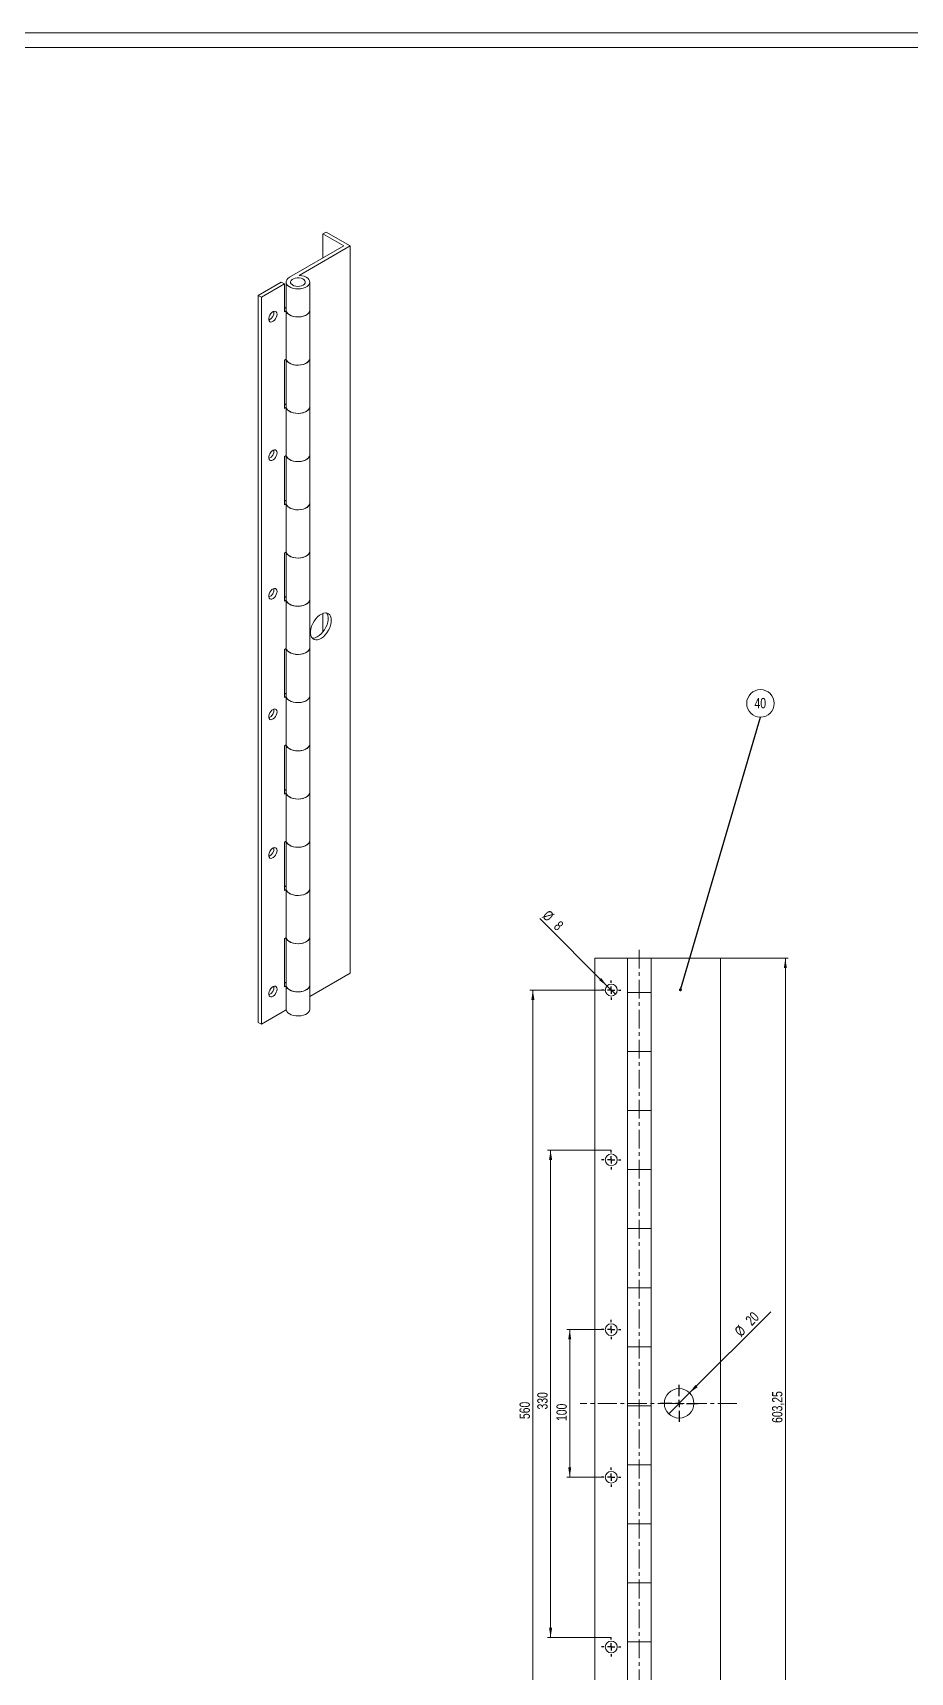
# Model space of a CAD drawing. Header units: millimetres. Extents: x 0 to 2378, y 0 to 1682.
# Drawn here: x 594 to 1189, y 571 to 1682 of the extents above; entities that cross this region are included whole.
import ezdxf

# ---------------------------------------------------------------- set-up
doc = ezdxf.new("R2010")
doc.units = ezdxf.units.MM
doc.header["$LTSCALE"] = 2
doc.header["$PDSIZE"] = -1
doc.linetypes.add('CENTER', pattern=[10.16, 6.35, -1.27, 1.27, -1.27])
for name, color, linetype in [('MC-MITTE', 1, 'CENTER'), ('RAHMEN', 7, 'Continuous'), ('SLD-0', 7, 'Continuous')]:
    doc.layers.add(name, color=color, linetype=linetype)
doc.layers.add('MC_BEM', color=92, linetype='Continuous', lineweight=15)
doc.styles.add('SLDTEXTSTYLE1', font='TXT', dxfattribs={"width": 0.75})
doc.dimstyles.new('SLDDIMSTYLE0', dxfattribs={"dimtxt": 0, "dimasz": 2.032, "dimexe": 0, "dimexo": 0.0625, "dimgap": 0, "dimtad": 0, "dimtih": 1, "dimtoh": 1, "dimdec": 0, "dimrnd": 1e-09, "dimzin": 0, "dimdsep": 46, "dimtxsty": 'Standard', "dimblk1": 'DOT', "dimblk2": 'DOT', "dimsah": 1, "dimcen": 0.09, "dimadec": 0, "dimazin": 0, "dimtfac": 2.032, "dimtdec": 0, "dimtofl": 0, "dimtmove": 0, "dimatfit": 3, "dimldrblk": 'DOT', "dimfxl": 0, "dimfrac": 2, "dimtolj": 1, "dimtzin": 0, "dimarcsym": 0})
doc.dimstyles.new('SLDDIMSTYLE1', dxfattribs={"dimtxt": 7, "dimasz": 6.604, "dimexe": 0, "dimexo": 0.0625, "dimgap": 1.75, "dimtad": 1, "dimrnd": 1e-09, "dimzin": 12, "dimdsep": 46, "dimtxsty": 'SLDTEXTSTYLE1', "dimsah": 1, "dimcen": 0.09, "dimadec": 0, "dimazin": 3, "dimtfac": 1, "dimtofl": 0, "dimtmove": 0, "dimatfit": 3, "dimfxl": 0, "dimfrac": 2, "dimtolj": 1, "dimtzin": 12, "dimarcsym": 0})
doc.dimstyles.new('SLDDIMSTYLE2', dxfattribs={"dimtxt": 7, "dimasz": 6.604, "dimexe": 0, "dimexo": 0.0625, "dimgap": 1.75, "dimtad": 1, "dimrnd": 1e-09, "dimzin": 12, "dimdsep": 46, "dimtxsty": 'SLDTEXTSTYLE1', "dimblk1": 'NONE', "dimsah": 1, "dimcen": 0, "dimadec": 0, "dimazin": 3, "dimtfac": 1, "dimtmove": 0, "dimatfit": 3, "dimldrblk": 'NONE', "dimfxl": 0, "dimfrac": 2, "dimtolj": 1, "dimtzin": 12, "dimarcsym": 0})

# ---------------------------------------------------------------- blocks, each defined once
blk = doc.blocks.new('_D_2')
at = {"layer": 'MC_BEM'}
for p, q in [((982.4, 1033.4), (931.3, 1033.4)), ((933.3, 473.4), (933.3, 1033.4)), ((982.4, 473.4), (931.3, 473.4))]:
    blk.add_line(p, q, dxfattribs=at)
for points in [[(933.3, 1033.4), (932.3, 1026.8), (934.4, 1026.8)], [(933.3, 473.4), (934.4, 480), (932.3, 480)]]:
    blk.add_solid(points, dxfattribs=at)
at = {"layer": 'MC_BEM', "insert": (924.3, 742.8, 0.1), "char_height": 7, "attachment_point": 1, "rotation": 90, "style": 'SLDTEXTSTYLE1'}
blk.add_mtext('560', dxfattribs=at)
blk = doc.blocks.new('_D_3')
at = {"layer": 'MC_BEM'}
for p, q in [((1060.4, 1055), (1106.4, 1055)), ((1104.4, 451.8), (1104.4, 1055)), ((1060.4, 451.8), (1106.4, 451.8))]:
    blk.add_line(p, q, dxfattribs=at)
for points in [[(1104.4, 1055), (1103.4, 1048.4), (1105.4, 1048.4)], [(1104.4, 451.8), (1105.4, 458.4), (1103.4, 458.4)]]:
    blk.add_solid(points, dxfattribs=at)
at = {"layer": 'MC_BEM', "insert": (1095.4, 740.2, 14.6), "char_height": 7, "attachment_point": 1, "rotation": 90, "style": 'SLDTEXTSTYLE1'}
blk.add_mtext('603,25', dxfattribs=at)
blk = doc.blocks.new('_D_4')
at = {"layer": 'MC_BEM'}
for q in [(1094.5, 815.5), (1025.4, 746.3)]:
    blk.add_line((1039.5, 760.5), q, dxfattribs=at)
blk.add_solid([(1039.5, 760.5), (1044.9, 764.4), (1043.4, 765.9)], dxfattribs=at)
at = {"layer": 'MC_BEM', "char_height": 7, "attachment_point": 1, "rotation": 45, "style": 'SLDTEXTSTYLE1'}
for s, insert in [('20', (1076.7, 810.6, 14.6)), ('%%c', (1069.3, 803.1, 14.6))]:
    blk.add_mtext(s, dxfattribs=dict(at, insert=insert))
blk = doc.blocks.new('_NONE')
blk = doc.blocks.new('_D_5')
at = {"layer": 'MC_BEM'}
for q in [(938, 1081.9), (989.3, 1030.6)]:
    blk.add_line((983.6, 1036.2), q, dxfattribs=at)
blk.add_solid([(983.6, 1036.2), (979.6, 1041.6), (978.2, 1040.2)], dxfattribs=at)
at = {"layer": 'MC_BEM', "char_height": 7, "attachment_point": 1, "rotation": 315, "style": 'SLDTEXTSTYLE1'}
for s, insert in [('%%c', (944.3, 1088.2, 14.6)), ('8', (951.9, 1080.9, 14.6))]:
    blk.add_mtext(s, dxfattribs=dict(at, insert=insert))
blk = doc.blocks.new('_D_6')
at = {"layer": 'MC_BEM'}
for p, q in [((979.9, 803.4), (956.3, 803.4)), ((958.3, 703.4), (958.3, 803.4)), ((979.9, 703.4), (956.3, 703.4))]:
    blk.add_line(p, q, dxfattribs=at)
for points in [[(958.3, 803.4), (957.3, 796.8), (959.3, 796.8)], [(958.3, 703.4), (959.3, 710), (957.3, 710)]]:
    blk.add_solid(points, dxfattribs=at)
at = {"layer": 'MC_BEM', "insert": (949.3, 741.5, 14.6), "char_height": 7, "attachment_point": 1, "rotation": 90, "style": 'SLDTEXTSTYLE1'}
blk.add_mtext('100', dxfattribs=at)
blk = doc.blocks.new('_D_7')
at = {"layer": 'MC_BEM'}
for p, q in [((986.4, 924.9), (943.3, 924.9)), ((945.3, 594.9), (945.3, 924.9)), ((986.4, 594.9), (943.3, 594.9))]:
    blk.add_line(p, q, dxfattribs=at)
for points in [[(945.3, 924.9), (944.3, 918.3), (946.4, 918.3)], [(945.3, 594.9), (946.4, 601.5), (944.3, 601.5)]]:
    blk.add_solid(points, dxfattribs=at)
at = {"layer": 'MC_BEM', "insert": (936.3, 749.3, 14.6), "char_height": 7, "attachment_point": 1, "rotation": 90, "style": 'SLDTEXTSTYLE1'}
blk.add_mtext('330', dxfattribs=at)
blk = doc.blocks.new('SW_NOTE_4')
at = {"layer": 'MC_BEM', "color": 0}
blk.add_circle((0, 9.3), 9.33, dxfattribs=at)
at = {"layer": 'MC_BEM', "color": 0, "insert": (-0.1, 13), "char_height": 7, "attachment_point": 2, "style": 'SLDTEXTSTYLE1'}
blk.add_mtext('40', dxfattribs=at)
blk = doc.blocks.new('_DOT')
at = {"color": 0, "linetype": 'ByBlock', "lineweight": -2}
blk.add_line((-0.5, 0), (-1, 0), dxfattribs=at)
at = {"color": 0, "linetype": 'ByBlock', "const_width": 0.5}
blk.add_lwpolyline([(-0.25, 0, 1), (0.25, 0, 1)], format="xyb", close=True, dxfattribs=at)
blk = doc.blocks.new('SW_CENTERMARKSYMBOL_0')
at = {"layer": 'MC-MITTE', "color": 0}
for p, q in [((0, 5), (0, 12.5)), ((-5, 0), (-12.8, 0)), ((0, 0), (-2.5, 0)), ((0, 0), (0, 2.5)), ((0, 0), (0, -2.5)), ((0, 0), (2.5, 0)), ((5, 0), (12.5, 0)), ((0, -5), (0, -12.5))]:
    blk.add_line(p, q, dxfattribs=at)
blk = doc.blocks.new('SW_CENTERMARKSYMBOL_1')
at = {"layer": 'MC-MITTE', "color": 0}
for p, q in [((-5, 0), (-6.5, 0)), ((0, 0), (-2.5, 0)), ((0, 5), (0, 6.5)), ((0, 0), (0, 2.5)), ((0, 0), (0, -2.5)), ((0, 0), (2.5, 0)), ((5, 0), (6.5, 0)), ((0, -5), (0, -6.5))]:
    blk.add_line(p, q, dxfattribs=at)
blk = doc.blocks.new('SW_CENTERMARKSYMBOL_2')
at = {"layer": 'MC-MITTE', "color": 0}
for p, q in [((-5, 0), (-6.5, 0)), ((0, 0), (-2.5, 0)), ((0, 5), (0, 6.5)), ((0, 0), (0, 2.5)), ((0, 0), (0, -2.5)), ((0, 0), (2.5, 0)), ((5, 0), (6.5, 0)), ((0, -5), (0, -6.5))]:
    blk.add_line(p, q, dxfattribs=at)
blk = doc.blocks.new('SW_CENTERMARKSYMBOL_3')
at = {"layer": 'MC-MITTE', "color": 0}
for p, q in [((-5, 0), (-6.5, 0)), ((0, 0), (-2.5, 0)), ((0, 5), (0, 6.5)), ((0, 0), (0, 2.5)), ((0, 0), (0, -2.5)), ((0, 0), (2.5, 0)), ((5, 0), (6.5, 0)), ((0, -5), (0, -6.5))]:
    blk.add_line(p, q, dxfattribs=at)
blk = doc.blocks.new('SW_CENTERMARKSYMBOL_4')
at = {"layer": 'MC-MITTE', "color": 0}
for p, q in [((-5, 0), (-6.5, 0)), ((0, 0), (-2.5, 0)), ((0, 5), (0, 6.5)), ((0, 0), (0, 2.5)), ((0, 0), (0, -2.5)), ((0, 0), (2.5, 0)), ((5, 0), (6.5, 0)), ((0, -5), (0, -6.5))]:
    blk.add_line(p, q, dxfattribs=at)
blk = doc.blocks.new('SW_CENTERMARKSYMBOL_5')
at = {"layer": 'MC-MITTE', "color": 0}
for p, q in [((-5, 0), (-6.5, 0)), ((0, 0), (-2.5, 0)), ((0, 5), (0, 6.5)), ((0, 0), (0, 2.5)), ((0, 0), (0, -2.5)), ((0, 0), (2.5, 0)), ((5, 0), (6.5, 0)), ((0, -5), (0, -6.5))]:
    blk.add_line(p, q, dxfattribs=at)

msp = doc.modelspace()

# ---------------------------------------------------------------- linework, layer by layer
at = {"color": 7, "linetype": 'Continuous', "lineweight": 15}
for p, q in [((791.118, 1545.728), (793.239, 1546.953)), ((791.118, 1545.728), (805.26, 1537.564)), ((791.118, 1529.4), (791.118, 1545.728)), ((793.239, 1546.953), (809.503, 1537.564)), ((768.491, 1516.337), (805.26, 1537.564)), ((809.503, 1537.564), (775.028, 1517.662)), ((809.503, 1044.986), (809.503, 1537.564)), ((747.277, 1504.091), (762.834, 1513.072)), ((764.955, 1511.847), (749.399, 1502.867)), ((762.834, 1513.072), (764.955, 1511.847)), ((764.955, 1511.847), (764.955, 1492.862)), ((766.148, 1513.072), (766.148, 1494.087)), ((782.148, 1494.087), (782.148, 1513.072)), ((749.399, 1502.867), (747.277, 1504.091)), ((747.277, 1504.091), (747.277, 1011.513)), ((749.399, 1010.288), (749.399, 1502.867)), ((766.148, 1496), (764.955, 1495.312)), ((764.955, 1492.862), (766.196, 1493.579)), ((766.196, 1460.917), (766.196, 1493.579)), ((782.148, 1461.425), (782.148, 1494.087)), ((766.196, 1460.917), (764.955, 1460.201)), ((764.955, 1460.201), (764.955, 1427.539)), ((766.148, 1460.889), (766.148, 1428.764)), ((782.148, 1428.764), (782.148, 1461.425)), ((766.148, 1430.677), (764.955, 1429.988)), ((764.955, 1427.539), (766.196, 1428.256)), ((766.196, 1395.594), (766.196, 1428.256)), ((782.148, 1396.102), (782.148, 1428.764)), ((766.196, 1395.594), (764.955, 1394.878)), ((764.955, 1394.878), (764.955, 1362.216)), ((766.148, 1395.566), (766.148, 1363.441)), ((782.148, 1363.441), (782.148, 1396.102)), ((766.148, 1365.354), (764.955, 1364.665)), ((764.955, 1362.216), (766.196, 1362.932)), ((766.196, 1330.271), (766.196, 1362.932)), ((782.148, 1330.779), (782.148, 1363.441)), ((766.196, 1330.271), (764.955, 1329.554)), ((764.955, 1329.554), (764.955, 1296.893)), ((766.148, 1330.243), (766.148, 1298.117)), ((782.148, 1298.117), (782.148, 1330.779)), ((766.148, 1300.03), (764.955, 1299.342)), ((764.955, 1296.893), (766.196, 1297.609)), ((766.196, 1264.947), (766.196, 1297.609)), ((782.148, 1265.456), (782.148, 1298.117)), ((791.118, 1276.039), (791.118, 1288.662)), ((766.196, 1264.947), (764.955, 1264.231)), ((764.955, 1264.231), (764.955, 1231.569)), ((766.148, 1264.919), (766.148, 1232.794)), ((782.148, 1232.794), (782.148, 1265.456)), ((766.148, 1234.707), (764.955, 1234.019)), ((764.955, 1231.569), (766.196, 1232.286)), ((766.196, 1199.624), (766.196, 1232.286)), ((782.148, 1200.132), (782.148, 1232.794)), ((766.196, 1199.624), (764.955, 1198.908)), ((766.148, 1199.596), (766.148, 1167.471)), ((782.148, 1167.471), (782.148, 1200.132)), ((764.955, 1198.908), (764.955, 1166.246)), ((766.148, 1169.384), (764.955, 1168.695)), ((764.955, 1166.246), (766.196, 1166.963)), ((766.196, 1134.301), (766.196, 1166.963)), ((782.148, 1134.809), (782.148, 1167.471)), ((766.196, 1134.301), (764.955, 1133.585)), ((764.955, 1133.585), (764.955, 1100.923)), ((766.148, 1134.273), (766.148, 1102.148)), ((782.148, 1102.148), (782.148, 1134.809)), ((766.148, 1104.06), (764.955, 1103.372)), ((764.955, 1100.923), (766.196, 1101.639)), ((766.196, 1068.978), (766.196, 1101.639)), ((782.148, 1069.486), (782.148, 1102.148)), ((766.196, 1068.978), (764.955, 1068.261)), ((764.955, 1068.261), (764.955, 1035.6)), ((766.148, 1068.95), (766.148, 1036.824)), ((782.148, 1036.824), (782.148, 1069.486)), ((809.503, 1044.986), (782.148, 1029.194)), ((997.422, 1055.045), (975.422, 1055.045)), ((975.422, 451.795), (975.422, 1055.045)), ((997.422, 1055.045), (997.422, 1031.795)), ((1013.422, 1055.045), (997.422, 1055.045)), ((997.422, 1055.045), (997.422, 1031.795)), ((1013.422, 1031.795), (1013.422, 1055.045)), ((1060.422, 1055.045), (1013.422, 1055.045)), ((1060.422, 451.795), (1060.422, 1055.045)), ((766.148, 1038.737), (764.955, 1038.049)), ((764.955, 1035.6), (766.196, 1036.316)), ((766.196, 1019.985), (766.196, 1036.316)), ((782.148, 1020.493), (782.148, 1036.824)), ((997.422, 1031.795), (997.422, 991.795)), ((997.422, 1031.795), (1013.422, 1031.795)), ((1013.422, 991.795), (1013.422, 1031.795)), ((1013.422, 991.795), (1013.422, 1031.795)), ((749.399, 1010.288), (747.277, 1011.513)), ((766.196, 1019.985), (749.399, 1010.288)), ((997.422, 991.795), (997.422, 951.795)), ((1013.422, 991.795), (997.422, 991.795)), ((997.422, 991.795), (997.422, 951.795)), ((1013.422, 951.795), (1013.422, 991.795)), ((997.422, 951.795), (997.422, 911.795)), ((997.422, 951.795), (1013.422, 951.795)), ((1013.422, 911.795), (1013.422, 951.795)), ((1013.422, 911.795), (1013.422, 951.795)), ((997.422, 911.795), (997.422, 871.795)), ((1013.422, 911.795), (997.422, 911.795)), ((997.422, 911.795), (997.422, 871.795)), ((1013.422, 871.795), (1013.422, 911.795)), ((997.422, 871.795), (997.422, 831.795)), ((997.422, 871.795), (1013.422, 871.795)), ((1013.422, 831.795), (1013.422, 871.795)), ((1013.422, 831.795), (1013.422, 871.795)), ((997.422, 831.795), (997.422, 791.795)), ((1013.422, 831.795), (997.422, 831.795)), ((997.422, 831.795), (997.422, 791.795)), ((1013.422, 791.795), (1013.422, 831.795)), ((997.422, 791.795), (997.422, 751.795)), ((997.422, 791.795), (1013.422, 791.795)), ((1013.422, 751.795), (1013.422, 791.795)), ((1013.422, 751.795), (1013.422, 791.795)), ((997.422, 751.795), (997.422, 711.795)), ((1013.422, 751.795), (997.422, 751.795)), ((997.422, 751.795), (997.422, 711.795)), ((1013.422, 711.795), (1013.422, 751.795)), ((997.422, 711.795), (997.422, 671.795)), ((997.422, 711.795), (1013.422, 711.795)), ((1013.422, 671.795), (1013.422, 711.795)), ((1013.422, 671.795), (1013.422, 711.795)), ((997.422, 671.795), (997.422, 631.795)), ((1013.422, 671.795), (997.422, 671.795)), ((997.422, 671.795), (997.422, 631.795)), ((1013.422, 631.795), (1013.422, 671.795)), ((997.422, 631.795), (997.422, 591.795)), ((997.422, 631.795), (1013.422, 631.795)), ((1013.422, 591.795), (1013.422, 631.795)), ((1013.422, 591.795), (1013.422, 631.795)), ((997.422, 591.795), (997.422, 551.795)), ((1013.422, 591.795), (997.422, 591.795)), ((997.422, 591.795), (997.422, 551.795)), ((1013.422, 551.795), (1013.422, 591.795))]:
    msp.add_line(p, q, dxfattribs=at)
at = {"color": 7, "linetype": 'Continuous', "lineweight": 15, "flags": 128}
for points in [[(775.028, 1517.662), (776.708, 1517.447), (778.269, 1517.03), (779.64, 1516.429), (780.757, 1515.674), (781.568, 1514.798), (782.036, 1513.842), (782.138, 1512.85), (781.871, 1511.869), (781.247, 1510.943), (780.295, 1510.116), (779.058, 1509.426), (777.593, 1508.904), (775.97, 1508.575), (774.262, 1508.454), (772.549, 1508.547), (770.91, 1508.849), (769.42, 1509.346), (768.15, 1510.016), (767.156, 1510.827), (766.486, 1511.742), (766.171, 1512.718), (766.225, 1513.711), (766.645, 1514.674), (767.412, 1515.563), (768.491, 1516.337)], [(777.683, 1511.031), (776.598, 1510.556), (775.331, 1510.267), (773.977, 1510.187), (772.635, 1510.32), (771.405, 1510.658), (770.379, 1511.175), (769.632, 1511.832), (769.22, 1512.581), (769.174, 1513.367), (769.496, 1514.131), (770.164, 1514.816), (771.126, 1515.372), (772.313, 1515.757), (773.636, 1515.943), (774.997, 1515.916), (776.295, 1515.678), (777.434, 1515.247), (778.328, 1514.655), (778.913, 1513.945), (779.145, 1513.17), (779.005, 1512.388), (778.506, 1511.657), (777.683, 1511.031)], [(777.683, 1511.031), (776.598, 1510.556), (775.331, 1510.267), (773.977, 1510.187), (772.635, 1510.32), (771.405, 1510.658), (770.379, 1511.175), (769.632, 1511.832), (769.22, 1512.581), (769.174, 1513.367), (769.496, 1514.131), (770.164, 1514.816), (771.126, 1515.372), (772.313, 1515.757), (773.636, 1515.943), (774.997, 1515.916), (776.295, 1515.678), (777.434, 1515.247), (778.328, 1514.655), (778.913, 1513.945), (779.145, 1513.17), (779.005, 1512.388), (778.506, 1511.657), (777.683, 1511.031)], [(760.005, 1491.332), (759.88, 1492.222), (759.514, 1492.888), (758.94, 1493.271), (758.21, 1493.336), (757.388, 1493.078), (756.548, 1492.52), (755.763, 1491.711), (755.104, 1490.724), (754.629, 1489.645), (754.38, 1488.571), (754.38, 1487.598), (754.629, 1486.811), (755.104, 1486.281), (755.763, 1486.054), (756.548, 1486.152), (757.388, 1486.564), (758.21, 1487.255), (758.94, 1488.164), (759.514, 1489.208), (759.88, 1490.297), (760.005, 1491.332)], [(766.148, 1494.087), (766.171, 1493.734), (766.486, 1492.757), (767.156, 1491.842), (768.15, 1491.031), (769.42, 1490.361), (770.91, 1489.864), (772.549, 1489.562), (774.262, 1489.469), (775.97, 1489.59), (777.593, 1489.919), (779.058, 1490.441), (780.295, 1491.131), (781.247, 1491.959), (781.871, 1492.884), (782.138, 1493.866), (782.148, 1494.087)], [(782.148, 1494.087), (782.147, 1494.021), (781.937, 1493.035), (781.367, 1492.098), (780.463, 1491.253), (779.267, 1490.538), (777.835, 1489.989), (776.231, 1489.628), (774.531, 1489.474), (772.814, 1489.533), (771.158, 1489.803), (769.64, 1490.272), (768.331, 1490.916), (767.291, 1491.708), (766.568, 1492.609), (766.196, 1493.579)], [(782.148, 1461.425), (782.138, 1461.204), (781.871, 1460.223), (781.247, 1459.297), (780.295, 1458.47), (779.058, 1457.779), (777.593, 1457.258), (775.97, 1456.929), (774.262, 1456.808), (772.549, 1456.9), (770.91, 1457.202), (769.42, 1457.7), (768.15, 1458.369), (767.156, 1459.181), (766.486, 1460.096), (766.196, 1460.917)], [(766.196, 1460.917), (766.568, 1459.947), (767.291, 1459.046), (768.331, 1458.255), (769.64, 1457.61), (771.158, 1457.142), (772.814, 1456.872), (774.531, 1456.812), (776.231, 1456.967), (777.835, 1457.327), (779.267, 1457.877), (780.463, 1458.591), (781.367, 1459.436), (781.937, 1460.373), (782.147, 1461.359), (782.148, 1461.425)], [(766.148, 1428.764), (766.171, 1428.41), (766.486, 1427.434), (767.156, 1426.519), (768.15, 1425.708), (769.42, 1425.038), (770.91, 1424.541), (772.549, 1424.239), (774.262, 1424.146), (775.97, 1424.267), (777.593, 1424.596), (779.058, 1425.118), (780.295, 1425.808), (781.247, 1426.635), (781.871, 1427.561), (782.138, 1428.542), (782.148, 1428.764)], [(782.148, 1428.764), (782.147, 1428.698), (781.937, 1427.712), (781.367, 1426.775), (780.463, 1425.929), (779.267, 1425.215), (777.835, 1424.665), (776.231, 1424.305), (774.531, 1424.151), (772.814, 1424.21), (771.158, 1424.48), (769.64, 1424.948), (768.331, 1425.593), (767.291, 1426.384), (766.568, 1427.286), (766.196, 1428.256)], [(760.005, 1397.43), (759.88, 1398.32), (759.514, 1398.986), (758.94, 1399.369), (758.21, 1399.434), (757.388, 1399.176), (756.548, 1398.618), (755.763, 1397.809), (755.104, 1396.822), (754.629, 1395.743), (754.38, 1394.669), (754.38, 1393.696), (754.629, 1392.909), (755.104, 1392.378), (755.763, 1392.152), (756.548, 1392.249), (757.388, 1392.662), (758.21, 1393.353), (758.94, 1394.261), (759.514, 1395.306), (759.88, 1396.394), (760.005, 1397.43)], [(782.148, 1396.102), (782.138, 1395.881), (781.871, 1394.899), (781.247, 1393.974), (780.295, 1393.147), (779.058, 1392.456), (777.593, 1391.934), (775.97, 1391.605), (774.262, 1391.484), (772.549, 1391.577), (770.91, 1391.879), (769.42, 1392.376), (768.15, 1393.046), (767.156, 1393.857), (766.486, 1394.772), (766.196, 1395.594)], [(766.196, 1395.594), (766.568, 1394.624), (767.291, 1393.723), (768.331, 1392.931), (769.64, 1392.287), (771.158, 1391.819), (772.814, 1391.549), (774.531, 1391.489), (776.231, 1391.643), (777.835, 1392.004), (779.267, 1392.554), (780.463, 1393.268), (781.367, 1394.113), (781.937, 1395.05), (782.147, 1396.036), (782.148, 1396.102)], [(766.148, 1363.441), (766.171, 1363.087), (766.486, 1362.111), (767.156, 1361.196), (768.15, 1360.385), (769.42, 1359.715), (770.91, 1359.217), (772.549, 1358.915), (774.262, 1358.823), (775.97, 1358.944), (777.593, 1359.273), (779.058, 1359.794), (780.295, 1360.485), (781.247, 1361.312), (781.871, 1362.238), (782.138, 1363.219), (782.148, 1363.441)], [(782.148, 1363.441), (782.147, 1363.374), (781.937, 1362.389), (781.367, 1361.451), (780.463, 1360.606), (779.267, 1359.892), (777.835, 1359.342), (776.231, 1358.982), (774.531, 1358.828), (772.814, 1358.887), (771.158, 1359.157), (769.64, 1359.625), (768.331, 1360.27), (767.291, 1361.061), (766.568, 1361.963), (766.196, 1362.932)], [(782.148, 1330.779), (782.138, 1330.557), (781.871, 1329.576), (781.247, 1328.651), (780.295, 1327.823), (779.058, 1327.133), (777.593, 1326.611), (775.97, 1326.282), (774.262, 1326.161), (772.549, 1326.254), (770.91, 1326.556), (769.42, 1327.053), (768.15, 1327.723), (767.156, 1328.534), (766.486, 1329.449), (766.196, 1330.271)], [(766.196, 1330.271), (766.568, 1329.301), (767.291, 1328.399), (768.331, 1327.608), (769.64, 1326.963), (771.158, 1326.495), (772.814, 1326.225), (774.531, 1326.166), (776.231, 1326.32), (777.835, 1326.68), (779.267, 1327.23), (780.463, 1327.944), (781.367, 1328.79), (781.937, 1329.727), (782.147, 1330.713), (782.148, 1330.779)], [(760.005, 1303.528), (759.88, 1304.418), (759.514, 1305.084), (758.94, 1305.466), (758.21, 1305.532), (757.388, 1305.274), (756.548, 1304.716), (755.763, 1303.907), (755.104, 1302.919), (754.629, 1301.841), (754.38, 1300.767), (754.38, 1299.793), (754.629, 1299.006), (755.104, 1298.476), (755.763, 1298.25), (756.548, 1298.347), (757.388, 1298.76), (758.21, 1299.451), (758.94, 1300.359), (759.514, 1301.404), (759.88, 1302.492), (760.005, 1303.528)], [(766.148, 1298.117), (766.171, 1297.764), (766.486, 1296.787), (767.156, 1295.872), (768.15, 1295.061), (769.42, 1294.392), (770.91, 1293.894), (772.549, 1293.592), (774.262, 1293.499), (775.97, 1293.62), (777.593, 1293.949), (779.058, 1294.471), (780.295, 1295.162), (781.247, 1295.989), (781.871, 1296.915), (782.138, 1297.896), (782.148, 1298.117)], [(782.148, 1298.117), (782.147, 1298.051), (781.937, 1297.065), (781.367, 1296.128), (780.463, 1295.283), (779.267, 1294.569), (777.835, 1294.019), (776.231, 1293.658), (774.531, 1293.504), (772.814, 1293.564), (771.158, 1293.834), (769.64, 1294.302), (768.331, 1294.947), (767.291, 1295.738), (766.568, 1296.639), (766.196, 1297.609)], [(796.775, 1283.927), (796.647, 1285.399), (796.268, 1286.67), (795.652, 1287.694), (794.821, 1288.434), (793.805, 1288.864), (792.641, 1288.968), (791.371, 1288.743), (790.04, 1288.195), (788.698, 1287.346), (787.391, 1286.226), (786.168, 1284.876), (785.073, 1283.343), (784.146, 1281.684), (783.419, 1279.958), (782.919, 1278.229), (782.665, 1276.558), (782.665, 1275.005), (782.919, 1273.628), (783.419, 1272.475), (784.146, 1271.589), (785.073, 1271.001), (786.168, 1270.733), (787.391, 1270.794), (788.698, 1271.182), (790.04, 1271.883), (791.371, 1272.872), (792.641, 1274.113), (793.805, 1275.562), (794.821, 1277.165), (795.652, 1278.865), (796.268, 1280.6), (796.647, 1282.308), (796.775, 1283.927)], [(793.529, 1288.921), (793.868, 1288.44), (794.367, 1287.287), (794.622, 1285.909), (794.622, 1284.357), (794.367, 1282.686), (793.868, 1280.956), (793.141, 1279.231), (792.213, 1277.572), (791.118, 1276.039), (789.895, 1274.688), (788.589, 1273.568), (787.246, 1272.719), (785.915, 1272.172), (784.645, 1271.946), (783.757, 1271.994)], [(782.148, 1265.456), (782.138, 1265.234), (781.871, 1264.253), (781.247, 1263.327), (780.295, 1262.5), (779.058, 1261.81), (777.593, 1261.288), (775.97, 1260.959), (774.262, 1260.838), (772.549, 1260.931), (770.91, 1261.233), (769.42, 1261.73), (768.15, 1262.4), (767.156, 1263.211), (766.486, 1264.126), (766.196, 1264.947)], [(766.196, 1264.947), (766.568, 1263.978), (767.291, 1263.076), (768.331, 1262.285), (769.64, 1261.64), (771.158, 1261.172), (772.814, 1260.902), (774.531, 1260.843), (776.231, 1260.997), (777.835, 1261.357), (779.267, 1261.907), (780.463, 1262.621), (781.367, 1263.466), (781.937, 1264.404), (782.147, 1265.39), (782.148, 1265.456)], [(760.005, 1221.873), (759.88, 1222.764), (759.514, 1223.43), (758.94, 1223.812), (758.21, 1223.878), (757.388, 1223.62), (756.548, 1223.062), (755.763, 1222.253), (755.104, 1221.265), (754.629, 1220.187), (754.38, 1219.113), (754.38, 1218.139), (754.629, 1217.352), (755.104, 1216.822), (755.763, 1216.596), (756.548, 1216.693), (757.388, 1217.106), (758.21, 1217.797), (758.94, 1218.705), (759.514, 1219.75), (759.88, 1220.838), (760.005, 1221.873)], [(766.148, 1232.794), (766.171, 1232.441), (766.486, 1231.464), (767.156, 1230.549), (768.15, 1229.738), (769.42, 1229.068), (770.91, 1228.571), (772.549, 1228.269), (774.262, 1228.176), (775.97, 1228.297), (777.593, 1228.626), (779.058, 1229.148), (780.295, 1229.838), (781.247, 1230.666), (781.871, 1231.591), (782.138, 1232.573), (782.148, 1232.794)], [(782.148, 1232.794), (782.147, 1232.728), (781.937, 1231.742), (781.367, 1230.805), (780.463, 1229.96), (779.267, 1229.245), (777.835, 1228.695), (776.231, 1228.335), (774.531, 1228.181), (772.814, 1228.24), (771.158, 1228.51), (769.64, 1228.979), (768.331, 1229.623), (767.291, 1230.415), (766.568, 1231.316), (766.196, 1232.286)], [(782.148, 1200.132), (782.138, 1199.911), (781.871, 1198.93), (781.247, 1198.004), (780.295, 1197.177), (779.058, 1196.486), (777.593, 1195.965), (775.97, 1195.636), (774.262, 1195.515), (772.549, 1195.607), (770.91, 1195.909), (769.42, 1196.407), (768.15, 1197.076), (767.156, 1197.888), (766.486, 1198.802), (766.196, 1199.624)], [(766.196, 1199.624), (766.568, 1198.654), (767.291, 1197.753), (768.331, 1196.962), (769.64, 1196.317), (771.158, 1195.849), (772.814, 1195.579), (774.531, 1195.519), (776.231, 1195.673), (777.835, 1196.034), (779.267, 1196.584), (780.463, 1197.298), (781.367, 1198.143), (781.937, 1199.08), (782.147, 1200.066), (782.148, 1200.132)], [(766.148, 1167.471), (766.171, 1167.117), (766.486, 1166.141), (767.156, 1165.226), (768.15, 1164.415), (769.42, 1163.745), (770.91, 1163.248), (772.549, 1162.946), (774.262, 1162.853), (775.97, 1162.974), (777.593, 1163.303), (779.058, 1163.825), (780.295, 1164.515), (781.247, 1165.342), (781.871, 1166.268), (782.138, 1167.249), (782.148, 1167.471)], [(782.148, 1167.471), (782.147, 1167.405), (781.937, 1166.419), (781.367, 1165.481), (780.463, 1164.636), (779.267, 1163.922), (777.835, 1163.372), (776.231, 1163.012), (774.531, 1162.858), (772.814, 1162.917), (771.158, 1163.187), (769.64, 1163.655), (768.331, 1164.3), (767.291, 1165.091), (766.568, 1165.993), (766.196, 1166.963)], [(782.148, 1134.809), (782.138, 1134.588), (781.871, 1133.606), (781.247, 1132.681), (780.295, 1131.854), (779.058, 1131.163), (777.593, 1130.641), (775.97, 1130.312), (774.262, 1130.191), (772.549, 1130.284), (770.91, 1130.586), (769.42, 1131.083), (768.15, 1131.753), (767.156, 1132.564), (766.486, 1133.479), (766.196, 1134.301)], [(766.196, 1134.301), (766.568, 1133.331), (767.291, 1132.43), (768.331, 1131.638), (769.64, 1130.994), (771.158, 1130.526), (772.814, 1130.256), (774.531, 1130.196), (776.231, 1130.35), (777.835, 1130.711), (779.267, 1131.261), (780.463, 1131.975), (781.367, 1132.82), (781.937, 1133.757), (782.147, 1134.743), (782.148, 1134.809)], [(760.005, 1127.971), (759.88, 1128.861), (759.514, 1129.527), (758.94, 1129.91), (758.21, 1129.975), (757.388, 1129.718), (756.548, 1129.159), (755.763, 1128.351), (755.104, 1127.363), (754.629, 1126.284), (754.38, 1125.211), (754.38, 1124.237), (754.629, 1123.45), (755.104, 1122.92), (755.763, 1122.693), (756.548, 1122.791), (757.388, 1123.203), (758.21, 1123.895), (758.94, 1124.803), (759.514, 1125.848), (759.88, 1126.936), (760.005, 1127.971)], [(766.148, 1102.148), (766.171, 1101.794), (766.486, 1100.818), (767.156, 1099.903), (768.15, 1099.092), (769.42, 1098.422), (770.91, 1097.924), (772.549, 1097.622), (774.262, 1097.53), (775.97, 1097.651), (777.593, 1097.98), (779.058, 1098.501), (780.295, 1099.192), (781.247, 1100.019), (781.871, 1100.945), (782.138, 1101.926), (782.148, 1102.148)], [(782.148, 1102.148), (782.147, 1102.081), (781.937, 1101.095), (781.367, 1100.158), (780.463, 1099.313), (779.267, 1098.599), (777.835, 1098.049), (776.231, 1097.689), (774.531, 1097.535), (772.814, 1097.594), (771.158, 1097.864), (769.64, 1098.332), (768.331, 1098.977), (767.291, 1099.768), (766.568, 1100.669), (766.196, 1101.639)], [(782.148, 1069.486), (782.138, 1069.264), (781.871, 1068.283), (781.247, 1067.357), (780.295, 1066.53), (779.058, 1065.84), (777.593, 1065.318), (775.97, 1064.989), (774.262, 1064.868), (772.549, 1064.961), (770.91, 1065.263), (769.42, 1065.76), (768.15, 1066.43), (767.156, 1067.241), (766.486, 1068.156), (766.196, 1068.978)], [(766.196, 1068.978), (766.568, 1068.008), (767.291, 1067.106), (768.331, 1066.315), (769.64, 1065.67), (771.158, 1065.202), (772.814, 1064.932), (774.531, 1064.873), (776.231, 1065.027), (777.835, 1065.387), (779.267, 1065.937), (780.463, 1066.651), (781.367, 1067.497), (781.937, 1068.434), (782.147, 1069.42), (782.148, 1069.486)], [(760.005, 1034.069), (759.88, 1034.959), (759.514, 1035.625), (758.94, 1036.008), (758.21, 1036.073), (757.388, 1035.815), (756.548, 1035.257), (755.763, 1034.448), (755.104, 1033.461), (754.629, 1032.382), (754.38, 1031.308), (754.38, 1030.335), (754.629, 1029.548), (755.104, 1029.018), (755.763, 1028.791), (756.548, 1028.889), (757.388, 1029.301), (758.21, 1029.992), (758.94, 1030.901), (759.514, 1031.945), (759.88, 1033.034), (760.005, 1034.069)], [(766.148, 1036.824), (766.171, 1036.471), (766.486, 1035.494), (767.156, 1034.579), (768.15, 1033.768), (769.42, 1033.099), (770.91, 1032.601), (772.549, 1032.299), (774.262, 1032.206), (775.97, 1032.327), (777.593, 1032.656), (779.058, 1033.178), (780.295, 1033.869), (781.247, 1034.696), (781.871, 1035.621), (782.138, 1036.603), (782.148, 1036.824)], [(782.148, 1036.824), (782.147, 1036.758), (781.937, 1035.772), (781.367, 1034.835), (780.463, 1033.99), (779.267, 1033.276), (777.835, 1032.726), (776.231, 1032.365), (774.531, 1032.211), (772.814, 1032.271), (771.158, 1032.541), (769.64, 1033.009), (768.331, 1033.653), (767.291, 1034.445), (766.568, 1035.346), (766.196, 1036.316)], [(782.148, 1020.493), (782.147, 1020.427), (781.937, 1019.441), (781.367, 1018.504), (780.463, 1017.659), (779.267, 1016.945), (777.835, 1016.395), (776.231, 1016.035), (774.531, 1015.88), (772.814, 1015.94), (771.158, 1016.21), (769.64, 1016.678), (768.331, 1017.323), (767.291, 1018.114), (766.568, 1019.015), (766.196, 1019.985)]]:
    msp.add_lwpolyline(points, dxfattribs=at)
at = {"color": 7, "linetype": 'Continuous', "lineweight": 15}
for centre, radius in [((986.422, 1033.42), 4), ((986.422, 918.42), 4), ((986.422, 803.42), 4), ((1032.422, 753.42), 10), ((986.422, 703.42), 4), ((986.422, 588.42), 4)]:
    msp.add_circle(centre, radius, dxfattribs=at)
for centre, radius, start, end in [((752.238, 1492.55), 5.617, 292.865519, 7.139858), ((752.238, 1398.648), 5.617, 292.865519, 7.139858), ((752.238, 1304.746), 5.617, 292.865519, 7.139858), ((752.228, 1223.098), 5.626, 292.935818, 7.069558), ((752.228, 1129.195), 5.626, 292.935818, 7.069558), ((752.228, 1035.293), 5.626, 292.935818, 7.069558)]:
    msp.add_arc(centre, radius, start, end, dxfattribs=at)
at = {"layer": 'MC-MITTE', "lineweight": 0}
for p, q in [((1005.422, 438.461), (1005.422, 1062.502)), ((1071.435, 753.42), (965.342, 753.42))]:
    msp.add_line(p, q, dxfattribs=at)
at = {"layer": 'MC_BEM', "lineweight": 0}
msp.add_point((982.422, 1033.42), dxfattribs=at)
at = {"layer": 'RAHMEN', "lineweight": 0}
msp.add_line((0, 1682), (2378, 1682), dxfattribs=at)
at = {"layer": 'SLD-0', "lineweight": 15}
msp.add_line((40, 1672), (2368, 1672), dxfattribs=at)

# ---------------------------------------------------------------- block references
at = {"layer": 'MC-MITTE'}
for name, p in [('SW_CENTERMARKSYMBOL_1', (986.422, 1033.42)), ('SW_CENTERMARKSYMBOL_2', (986.422, 918.42)), ('SW_CENTERMARKSYMBOL_3', (986.422, 803.42)), ('SW_CENTERMARKSYMBOL_0', (1032.422, 753.42)), ('SW_CENTERMARKSYMBOL_4', (986.422, 703.42)), ('SW_CENTERMARKSYMBOL_5', (986.422, 588.42))]:
    msp.add_blockref(name, p, dxfattribs=at)
at = {"layer": 'MC_BEM'}
msp.add_blockref('SW_NOTE_4', (1087.522, 1218.367), dxfattribs=at)

# ---------------------------------------------------------------- dimensions: what is measured, and where the dimension line sits
for p1, p2, picture, middle in [((989.25, 1030.592), (983.594, 1036.249), '_D_5', (945.342, 1074.5)), ((1025.351, 746.349), (1039.493, 760.491), '_D_4', (1085.261, 806.259))]:
    dim = msp.add_diameter_dim_2p(p1=p1, p2=p2, dimstyle='SLDDIMSTYLE2', dxfattribs=at)
    dim.commit()
    dim.dimension.update_dxf_attribs({"geometry": picture, "text_midpoint": middle, "dimtype": 163})
for base, p1, p2, picture, middle in [((1104.422, 1055.045), (1060.422, 451.795), (1060.422, 1055.045), '_D_3', (1104.422, 757.296)), ((933.342, 1033.42), (982.422, 473.42), (982.422, 1033.42), '_D_2', (933.342, 753.42)), ((945.342, 924.92), (986.422, 594.92), (986.422, 924.92), '_D_7', (945.342, 759.92)), ((958.274, 803.42), (979.922, 703.42), (979.922, 803.42), '_D_6', (958.274, 752.095))]:
    dim = msp.add_linear_dim(base=base, p1=p1, p2=p2, angle=90, dimstyle='SLDDIMSTYLE1', dxfattribs=at)
    dim.commit()
    dim.dimension.update_dxf_attribs({"geometry": picture, "text_midpoint": middle, "dimtype": 160})

# ---------------------------------------------------------------- leaders
msp.add_leader([(1033.293, 1033.671), (1087.522, 1218.367)], dimstyle='SLDDIMSTYLE0', dxfattribs=at)

doc.saveas('drawing.dxf')
